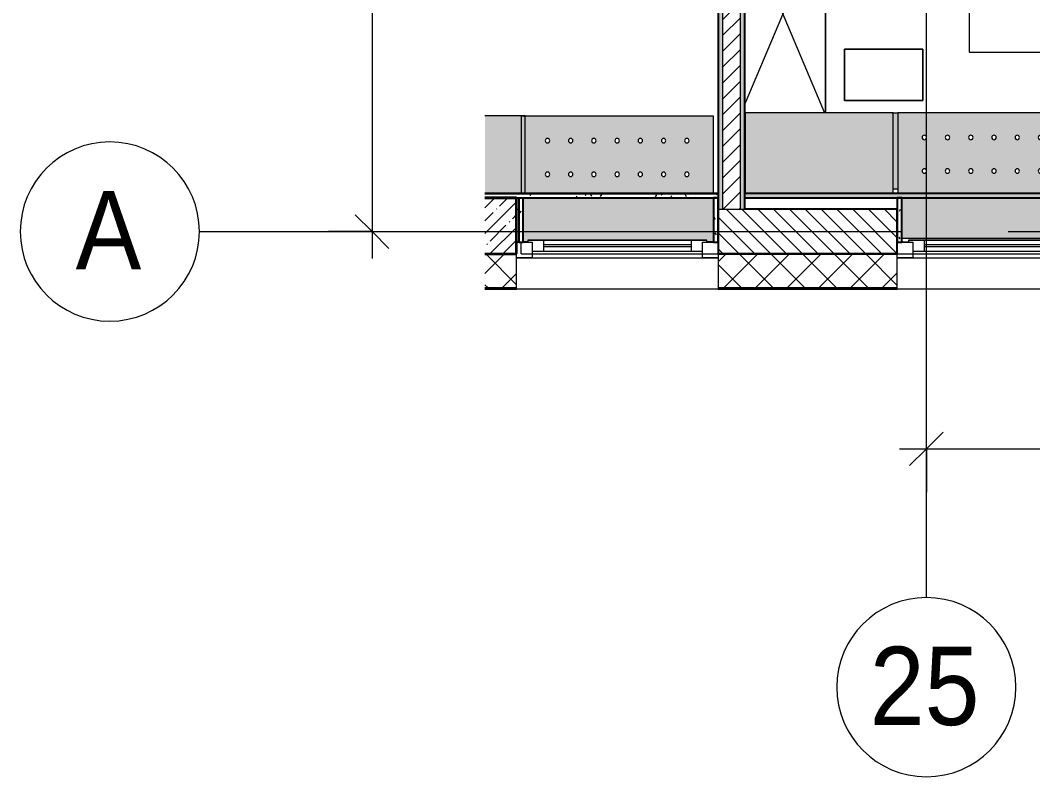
# Model space of a CAD drawing. Header units: millimetres. Extents: x 88814 to 144585, y -2434 to 12280.
# Drawn here: x 88814 to 93335, y -2434 to 943 of the extents above; entities that cross this region are included whole.
import ezdxf

# ---------------------------------------------------------------- set-up
doc = ezdxf.new("R2010")
doc.units = ezdxf.units.MM
doc.linetypes.add('Осевая', pattern=[3175, 635, -476.25, 1587.5, -476.25])
for name, color, linetype, lineweight in [('A-ANNO-DIMS', 7, 'Continuous', 9), ('A-ANNO-DIMS-100', 7, 'Continuous', 9), ('A-GLAZ', 7, 'Continuous', 9), ('A-GLAZ-1', 7, 'Continuous', 13), ('A-WALL', 7, 'Continuous', 9), ('I-WALL', 7, 'Continuous', 9), ('Знаки', 7, 'Continuous', 9), ('Оси', 7, 'Continuous', 9), ('Оси-1', 7, 'Continuous', 20), ('Оси-2', 7, 'Осевая', 9)]:
    doc.layers.add(name, color=color, linetype=linetype, lineweight=lineweight)
for name, color, linetype, lineweight, true_color in [('A-WALL-1', 7, 'Continuous', 25, 0x3c3c3c), ('A-WALL-2', 7, 'Continuous', 35, 0x3c3c3c), ('A-WALL-3', 7, 'Continuous', 13, 0x3c3c3c), ('A-WALL-FNSH-1', 7, 'Continuous', 13, 0x3c3c3c), ('A-WALL-FNSH-2', 7, 'Continuous', 9, 0x3c3c3c), ('I-FURN-1', 7, 'Continuous', 9, 0xf0f0f0)]:
    doc.layers.add(name, color=color, linetype=linetype, lineweight=lineweight, true_color=true_color)
doc.styles.add('Arial', font='arial.ttf', dxfattribs={"width": 0.9, "height": 350})
doc.styles.add('ISOCPEUR', font='isocpeur.ttf', dxfattribs={"width": 0.9, "height": 250})
doc.dimstyles.new('ISO-2_5_0_9К_БОЛЬШОЙ', dxfattribs={"dimscale": 304.8, "dimtxt": 248.995294, "dimasz": 0.492126, "dimexe": 0.393701, "dimexo": 0.984252, "dimgap": 0, "dimtad": 1, "dimdec": 0, "dimrnd": 10, "dimzin": 0, "dimdsep": 46, "dimtxsty": 'ISOCPEUR', "dimblk1": 'OBLIQUE', "dimblk2": 'OBLIQUE', "dimsah": 1, "dimcen": 0.09, "dimdle": 0.393701, "dimazin": 0, "dimtfac": 1, "dimtdec": 4, "dimtix": 1, "dimtmove": 0, "dimatfit": 3, "dimfxl": 1, "dimtvp": 1, "dimtolj": 1, "dimtzin": 0, "dimarcsym": 2})
pattern_1 = [(0, (0, 0), (121.92, 30.48), [10.058, -81.382, 10.058, -81.382, -487.68]), (0, (0, 0), (121.92, 30.48), [-182.88, 10.058, -172.822, 10.058, -81.382, -213.36]), (0, (0, 0), (121.92, 30.48), [-457.2, 10.058, -50.902, 10.058, -142.342]), (120, (45.72, 15.24), (-87.356454, 90.345817), [10.058, -81.382, 10.058, -81.382, -487.68]), (120, (45.72, 15.24), (-87.356454, 90.345817), [-182.88, 10.058, -172.822, 10.058, -81.382, -213.36]), (120, (45.72, 15.24), (-87.356454, 90.345817), [-457.2, 10.058, -50.902, 10.058, -142.342]), (240, (60.96, 76.2), (-34.563546, -120.825817), [10.058, -81.382, 10.058, -81.382, -487.68]), (240, (60.96, 76.2), (-34.563546, -120.825817), [-182.88, 10.058, -172.822, 10.058, -81.382, -213.36]), (240, (60.96, 76.2), (-34.563546, -120.825817), [-457.2, 10.058, -50.902, 10.058, -142.342])]

# ---------------------------------------------------------------- blocks, each defined once
blk = doc.blocks.new('120_Окно_СКБ_1Ст - 120_Окно_СКБ_1Ст 900х2500_h_ с форточкой-22876038-План разверток пом_3_25_ Этаж 3')
at = {"layer": 'A-GLAZ'}
for p, q in [((450, -57), (-450, -57)), ((-430, -127), (-400, -127)), ((-330, -107), (330, -107)), ((330, -117), (-330, -117)), ((400, -127), (420, -127)), ((440, -127), (450, -127))]:
    blk.add_line(p, q, dxfattribs=at)
at = {"layer": 'A-GLAZ-1'}
for p, q in [((-450, -127), (-450, -57)), ((-450, -57), (-380, -57)), ((-380, -57), (-380, -127)), ((380, -87), (-380, -87)), ((-380, -87), (-380, -127)), ((-330, -137), (-330, -87)), ((330, -137), (330, -87)), ((380, -127), (380, -57)), ((380, -57), (450, -57)), ((380, -127), (380, -87)), ((450, -57), (450, -127)), ((-380, -127), (-450, -127)), ((-380, -127), (-400, -127)), ((-400, -127), (-400, -137)), ((450, -127), (380, -127)), ((400, -127), (380, -127)), ((400, -137), (400, -127)), ((-400, -137), (400, -137)), ((400, -137), (-400, -137))]:
    blk.add_line(p, q, dxfattribs=at)
blk = doc.blocks.new('120_Окно_СКБ_1Ст - 120_Окно_СКБ_1Ст 900х2500_h_ с форточкой-V2-План разверток пом_3_25_ Этаж 3')
at = {"layer": 'A-GLAZ'}
for p, q in [((450, -57), (-450, -57)), ((-430, -127), (-400, -127)), ((-330, -107), (330, -107)), ((330, -117), (-330, -117)), ((400, -127), (430, -127))]:
    blk.add_line(p, q, dxfattribs=at)
at = {"layer": 'A-GLAZ-1'}
for p, q in [((-450, -127), (-450, -57)), ((-450, -57), (-380, -57)), ((-380, -57), (-380, -127)), ((380, -87), (-380, -87)), ((-380, -87), (-380, -127)), ((-330, -137), (-330, -87)), ((330, -137), (330, -87)), ((380, -127), (380, -57)), ((380, -57), (450, -57)), ((380, -127), (380, -87)), ((450, -57), (450, -127)), ((-380, -127), (-450, -127)), ((-380, -127), (-400, -127)), ((-400, -127), (-400, -137)), ((450, -127), (380, -127)), ((400, -127), (380, -127)), ((400, -137), (400, -127)), ((-400, -137), (400, -137)), ((400, -137), (-400, -137))]:
    blk.add_line(p, q, dxfattribs=at)
blk = doc.blocks.new('Стол базовый прямоугольный - 1_288-25474731-План разверток пом_3_25_ Этаж 3')
at = {"layer": 'I-FURN-1'}
for p, q in [((500, 300), (-500, 300)), ((-500, 300), (-500, -300)), ((500, -300), (500, 300)), ((-500, -300), (500, -300))]:
    blk.add_line(p, q, dxfattribs=at)
blk = doc.blocks.new('Шкаф параметрический - 1_286-V10-План разверток пом_3_25_ Этаж 3')
at = {"layer": 'I-FURN-1'}
for p, q in [((0, 380), (851.2, 20.6)), ((890.6, 380), (0, 380)), ((0, 380), (0, 20.6)), ((0, 20.6), (0, 380)), ((0, 380), (890.6, 380)), ((48.8, 20.6), (890.6, 376))]:
    blk.add_line(p, q, dxfattribs=at)
blk = doc.blocks.new('Зашивка радиатора_ с перфорацией М1_1 - Зашивка радиатора_ с перфорацией М1_1-31131234-План разверток пом_3_25_ Этаж 3')
at = {"layer": 'Знаки'}
blk.add_hatch(color=256, dxfattribs=at).paths.add_polyline_path([(400, 380), (400, 374), (-400, 374), (-400, 380), (-430, 380), (-430, 186), (420, 186), (420, 380)])
h = blk.add_hatch(color=256, dxfattribs=at)
h.paths.add_polyline_path([(430.2, 166), (-430, 166), (-430, -179.9), (430.2, -179.9), (430.2, -27.8)])
h.paths.add_polyline_path([(208.5, 90.4), (213.5, 89), (217.2, 85.4), (218.5, 80.4), (217.2, 75.4), (213.5, 71.7), (208.5, 70.4), (203.5, 71.7), (199.8, 75.4), (198.5, 80.4), (199.8, 85.4), (203.5, 89), (205.9, 90)])
h.paths.add_polyline_path([(104.7, 90.4), (109.7, 89), (113.4, 85.4), (114.7, 80.4), (113.4, 75.4), (109.7, 71.7), (104.7, 70.4), (99.7, 71.7), (96.1, 75.4), (94.7, 80.4), (96.1, 85.4), (99.7, 89), (102.2, 90)])
h.paths.add_polyline_path([(-206.5, 90.4), (-201.5, 89), (-197.8, 85.4), (-196.5, 80.4), (-197.8, 75.4), (-201.5, 71.7), (-206.5, 70.4), (-211.5, 71.7), (-215.2, 75.4), (-216.5, 80.4), (-215.2, 85.4), (-211.5, 89), (-209.1, 90)])
h.paths.add_polyline_path([(312.2, 90.4), (317.2, 89), (320.9, 85.4), (322.2, 80.4), (320.9, 75.4), (317.2, 71.7), (312.2, 70.4), (307.2, 71.7), (303.6, 75.4), (302.2, 80.4), (303.6, 85.4), (307.2, 89), (309.7, 90)])
h.paths.add_polyline_path([(-102.8, 90.4), (-97.8, 89), (-94.1, 85.4), (-92.8, 80.4), (-94.1, 75.4), (-97.8, 71.7), (-102.8, 70.4), (-107.8, 71.7), (-111.4, 75.4), (-112.8, 80.4), (-111.4, 85.4), (-107.8, 89), (-105.3, 90)])
h.paths.add_polyline_path([(-310.3, 90.4), (-305.3, 89), (-301.6, 85.4), (-300.3, 80.4), (-301.6, 75.4), (-305.3, 71.7), (-310.3, 70.4), (-315.3, 71.7), (-318.9, 75.4), (-320.3, 80.4), (-318.9, 85.4), (-315.3, 89), (-312.8, 90)])
h.paths.add_polyline_path([(1, 90.4), (6, 89), (9.7, 85.4), (11, 80.4), (9.7, 75.4), (6, 71.7), (1, 70.4), (-4, 71.7), (-7.7, 75.4), (-9, 80.4), (-7.7, 85.4), (-4, 89), (-1.6, 90)])
h.paths.add_polyline_path([(1, -59.6), (6, -61), (9.7, -64.6), (11, -69.6), (9.7, -74.6), (6, -78.3), (1, -79.6), (-4, -78.3), (-7.7, -74.6), (-9, -69.6), (-7.7, -64.6), (-4, -61), (0, -59.8)])
h.paths.add_polyline_path([(312.2, -59.6), (317.2, -61), (320.9, -64.6), (322.2, -69.6), (320.9, -74.6), (317.2, -78.3), (312.2, -79.6), (307.2, -78.3), (303.6, -74.6), (302.2, -69.6), (303.6, -64.6), (307.2, -61), (309.7, -60)])
h.paths.add_polyline_path([(104.7, -59.6), (109.7, -61), (113.4, -64.6), (114.7, -69.6), (113.4, -74.6), (109.7, -78.3), (104.7, -79.6), (99.7, -78.3), (96.1, -74.6), (94.7, -69.6), (96.1, -64.6), (99.7, -61), (102.2, -60)])
h.paths.add_polyline_path([(-206.5, -59.6), (-201.5, -61), (-197.8, -64.6), (-196.5, -69.6), (-197.8, -74.6), (-201.5, -78.3), (-206.5, -79.6), (-211.5, -78.3), (-215.2, -74.6), (-216.5, -69.6), (-215.2, -64.6), (-211.3, -60.9), (-209.1, -60)])
h.paths.add_polyline_path([(-102.8, -59.6), (-97.8, -61), (-94.1, -64.6), (-92.8, -69.6), (-94.1, -74.6), (-97.8, -78.3), (-102.8, -79.6), (-107.8, -78.3), (-111.4, -74.6), (-112.8, -69.6), (-111.4, -64.6), (-107.8, -61), (-105.3, -60)])
h.paths.add_polyline_path([(-310.3, -59.6), (-305.3, -61), (-301.6, -64.6), (-300.3, -69.6), (-301.6, -74.6), (-305.3, -78.3), (-310.3, -79.6), (-315.3, -78.3), (-318.9, -74.6), (-320.3, -69.6), (-318.9, -64.6), (-315.3, -61), (-312.8, -60)])
h.paths.add_polyline_path([(208.5, -59.6), (213.5, -61), (217.2, -64.6), (218.5, -69.6), (217.2, -74.6), (213.5, -78.3), (208.5, -79.6), (203.5, -78.3), (199.8, -74.6), (198.5, -69.6), (199.8, -64.6), (203.5, -61), (205.9, -60)])
for p, q in [((-400, 380), (-430, 380)), ((420, 380), (400, 380)), ((-430, 166), (-430, -179.9)), ((430.2, -179.9), (430.2, 166)), ((-430, -179.9), (430.2, -179.9))]:
    blk.add_line(p, q, dxfattribs=at)
for centre, start, end in [((-310.3, 80.4), 180, 0), ((-310.3, 80.4), 0, 180), ((-206.5, 80.4), 0, 180), ((-206.5, 80.4), 180, 360), ((-102.8, 80.4), 0, 180), ((-102.8, 80.4), 180, 0), ((1, 80.4), 0, 180), ((1, 80.4), 180, 0), ((104.7, 80.4), 0, 180), ((104.7, 80.4), 180, 360), ((208.5, 80.4), 0, 180), ((208.5, 80.4), 180, 0), ((312.2, 80.4), 0, 180), ((312.2, 80.4), 180, 0), ((-310.3, -69.6), 0, 180), ((-310.3, -69.6), 180, 0), ((-206.5, -69.6), 0, 180), ((-206.5, -69.6), 180, 0), ((-102.8, -69.6), 0, 180), ((-102.8, -69.6), 180, 0), ((1, -69.6), 0, 180), ((1, -69.6), 180, 0), ((104.7, -69.6), 0, 180), ((104.7, -69.6), 180, 0), ((208.5, -69.6), 0, 180), ((208.5, -69.6), 180, 0), ((312.2, -69.6), 0, 180), ((312.2, -69.6), 180, 0)]:
    blk.add_arc(centre, 10, start, end, dxfattribs=at)
blk = doc.blocks.new('Зашивка_ торцевая панель - Зашивка_ торцевая панель Т2-31135790-План разверток пом_3_25_ Этаж 3')
at = {"layer": 'Знаки'}
blk.add_hatch(color=256, dxfattribs=at).paths.add_polyline_path([(-406, 178.6), (-406, 180), (-411.8, 179.9), (-411.8, 178.6)])
for p, q in [((-430, 180), (-406, 180)), ((-406, 180), (-406, 178.6))]:
    blk.add_line(p, q, dxfattribs=at)
blk = doc.blocks.new('Зашивка радиатора_ с перфорацией М1_1 - Зашивка радиатора_ с перфорацией М1_1-V20-План разверток пом_3_25_ Этаж 3')
at = {"layer": 'Знаки'}
h = blk.add_hatch(color=256, dxfattribs=at)
h.paths.add_polyline_path([(246.3, 380), (-430, 380), (-429.8, 200.5), (413, 200.5), (413, 380)])
h.paths.add_polyline_path([(-430, 180.5), (-429.8, 180), (-429.8, 180.5)])
h = blk.add_hatch(color=256, dxfattribs=at)
h.paths.add_polyline_path([(415.3, 180), (-430, 180), (-429.8, -179.9), (430.2, -179.9), (430.2, 180)])
h.paths.add_polyline_path([(-310.3, 90.4), (-305.3, 89), (-301.6, 85.4), (-300.3, 80.4), (-301.6, 75.4), (-305.3, 71.7), (-310.3, 70.4), (-315.3, 71.7), (-318.9, 75.4), (-320.3, 80.4), (-318.9, 85.4), (-315.3, 89), (-312.8, 90)])
h.paths.add_polyline_path([(1, 90.4), (6, 89), (9.7, 85.4), (11, 80.4), (9.7, 75.4), (6, 71.7), (1, 70.4), (-4, 71.7), (-7.7, 75.4), (-9, 80.4), (-7.3, 85.9), (-4, 89), (-1.6, 90)])
h.paths.add_polyline_path([(312.2, 90.4), (317.2, 89), (320.9, 85.4), (322.2, 80.4), (320.9, 75.4), (317.2, 71.7), (312.2, 70.4), (307.2, 71.7), (303.6, 75.4), (302.2, 80.4), (303.6, 85.4), (307.2, 89), (309.7, 90)])
h.paths.add_polyline_path([(-102.8, 90.4), (-97.8, 89), (-94.1, 85.4), (-92.8, 80.4), (-94.1, 75.4), (-97.8, 71.7), (-102.8, 70.4), (-107.8, 71.7), (-111.4, 75.4), (-112.8, 80.4), (-111.4, 85.4), (-107.8, 89), (-105.3, 90)])
h.paths.add_polyline_path([(208.5, 90.4), (213.5, 89), (217.2, 85.4), (218.5, 80.4), (217.2, 75.4), (213.5, 71.7), (208.5, 70.4), (203.5, 71.7), (199.8, 75.4), (198.5, 80.4), (199.8, 85.4), (204, 89.2), (205.9, 90)])
h.paths.add_polyline_path([(104.7, 90.4), (109.7, 89), (113.4, 85.4), (114.7, 80.4), (113.4, 75.4), (109.7, 71.7), (104.7, 70.4), (99.7, 71.7), (96.1, 75.4), (94.7, 80.4), (96.1, 85.4), (99.7, 89), (102.2, 90)])
h.paths.add_polyline_path([(-206.5, 90.4), (-201.5, 89), (-197.8, 85.4), (-196.5, 80.4), (-197.8, 75.4), (-201.5, 71.7), (-206.5, 70.4), (-211.5, 71.7), (-215.2, 75.4), (-216.5, 80.4), (-215.2, 85.4), (-211.5, 89), (-209.1, 90)])
h.paths.add_polyline_path([(1, -59.6), (6, -61), (9.7, -64.6), (11, -69.6), (9.7, -74.6), (6, -78.3), (1, -79.6), (-4, -78.3), (-7.7, -74.6), (-9, -69.6), (-7.3, -64.1), (-4, -61), (-1.6, -60)])
h.paths.add_polyline_path([(208.5, -59.6), (213.5, -61), (217.2, -64.6), (218.5, -69.6), (217.2, -74.6), (213.5, -78.3), (208.5, -79.6), (203.5, -78.3), (199.8, -74.6), (198.5, -69.6), (199.8, -64.6), (203.5, -61), (205.9, -60)])
h.paths.add_polyline_path([(-206.5, -59.6), (-201.5, -61), (-197.8, -64.6), (-196.5, -69.6), (-197.8, -74.6), (-201.5, -78.3), (-206.5, -79.6), (-211.5, -78.3), (-215.2, -74.6), (-216.5, -69.6), (-215.2, -64.6), (-211.5, -61), (-209.1, -60)])
h.paths.add_polyline_path([(-102.8, -59.6), (-97.8, -61), (-94.1, -64.6), (-92.8, -69.6), (-94.1, -74.6), (-97.8, -78.3), (-102.8, -79.6), (-107.8, -78.3), (-111.4, -74.6), (-112.8, -69.6), (-111.4, -64.6), (-107.8, -61), (-105.3, -60)])
h.paths.add_polyline_path([(312.2, -59.6), (317.2, -61), (320.9, -64.6), (322.2, -69.6), (320.9, -74.6), (317.2, -78.3), (312.2, -79.6), (307.2, -78.3), (303.6, -74.6), (302.2, -69.6), (303.6, -64.6), (307.2, -61), (309.7, -60)])
h.paths.add_polyline_path([(104.7, -59.6), (109.7, -61), (113.4, -64.6), (114.7, -69.6), (113.4, -74.6), (109.7, -78.3), (104.7, -79.6), (99.7, -78.3), (96.1, -74.6), (94.7, -69.6), (96.1, -64.6), (99.7, -61), (102.2, -60)])
h.paths.add_polyline_path([(-310.3, -59.6), (-305.3, -61), (-301.6, -64.6), (-300.3, -69.6), (-301.6, -74.6), (-305.3, -78.3), (-310.3, -79.6), (-315.3, -78.3), (-318.9, -74.6), (-320.3, -69.6), (-318.9, -64.6), (-315.3, -61), (-312.8, -60)])
for p, q in [((413, 380), (-430, 380)), ((-430, 380), (-430, 200.5)), ((-430, 180), (430, 180)), ((430.2, 180), (-430, 180)), ((-430, 180), (-430, -179.9)), ((430.2, -179.9), (430.2, 180)), ((-430, -179.9), (430.2, -179.9))]:
    blk.add_line(p, q, dxfattribs=at)
for centre, start, end in [((-310.3, 80.4), 180, 0), ((-310.3, 80.4), 0, 180), ((-206.5, 80.4), 0, 180), ((-206.5, 80.4), 180, 360), ((-102.8, 80.4), 0, 180), ((-102.8, 80.4), 180, 0), ((1, 80.4), 0, 180), ((1, 80.4), 180, 0), ((104.7, 80.4), 0, 180), ((104.7, 80.4), 180, 360), ((208.5, 80.4), 0, 180), ((208.5, 80.4), 180, 0), ((312.2, 80.4), 0, 180), ((312.2, 80.4), 180, 0), ((-310.3, -69.6), 0, 180), ((-310.3, -69.6), 180, 0), ((-206.5, -69.6), 0, 180), ((-206.5, -69.6), 180, 0), ((-102.8, -69.6), 0, 180), ((-102.8, -69.6), 180, 0), ((1, -69.6), 0, 180), ((1, -69.6), 180, 0), ((104.7, -69.6), 0, 180), ((104.7, -69.6), 180, 0), ((208.5, -69.6), 0, 180), ((208.5, -69.6), 180, 0), ((312.2, -69.6), 0, 180), ((312.2, -69.6), 180, 0)]:
    blk.add_arc(centre, 10, start, end, dxfattribs=at)
blk = doc.blocks.new('Зашивка без перфорации М3 - М3_17-31005486-План разверток пом_3_25_ Этаж 3')
at = {"layer": 'Знаки'}
blk.add_hatch(color=256, dxfattribs=at).paths.add_polyline_path([(40.6, 180), (-430, 180), (-430, -179.9), (230.2, -179.9), (230.2, 180)])
for p, q in [((230.2, 180), (-430, 180)), ((-430, 180), (-430, -179.9)), ((230.2, -179.9), (230.2, 180)), ((-430, -179.9), (230.2, -179.9))]:
    blk.add_line(p, q, dxfattribs=at)
blk = doc.blocks.new('Зашивка_ опоясывающая панель - Зашивка_ опоясывающая панель-31040900-План разверток пом_3_25_ Этаж 3')
at = {"layer": 'Знаки'}
blk.add_hatch(color=256, dxfattribs=at).paths.add_polyline_path([(-426.6, -160), (-406, -160), (-406, 180), (-426.6, 179.9), (-426.6, 13.3)])
for p, q in [((-430, 180), (-406, 180)), ((-406, 180), (-406, -160)), ((-426.6, -160), (-406, -160))]:
    blk.add_line(p, q, dxfattribs=at)
blk = doc.blocks.new('Зашивка без перфорации М3_2_1 - М3_2_17-32617514-План разверток пом_3_25_ Этаж 3')
at = {"layer": 'Знаки'}
blk.add_hatch(color=256, dxfattribs=at).paths.add_polyline_path([(-391.8, 167.4), (-430, 167.4), (-430, -179.9), (-250.2, -179.9), (-250.2, 167.4)])
for p, q in [((-430, 167.4), (-430, -179.9)), ((-430, -179.9), (-250.2, -179.9))]:
    blk.add_line(p, q, dxfattribs=at)
blk = doc.blocks.new('Ось сетки - D8-29747960-План разверток пом_3_25_ Этаж 3')
at = {"layer": 'Оси-1'}
for start, end in [(360, 180), (180, 360)]:
    blk.add_arc((0, 0), 4, start, end, dxfattribs=at)
blk = doc.blocks.new('DIMBLOCK1-План разверток пом_3_25_ Этаж 3')
at = {"layer": 'A-ANNO-DIMS-100'}
for p, q in [((90384.6, 3720), (90384.6, -120)), ((90190.7, 3600), (90504.6, 3600)), ((90384.6, 3600), (90190.7, 3600)), ((90190.7, 0), (90504.6, 0)), ((90384.6, 0), (90190.7, 0))]:
    blk.add_line(p, q, dxfattribs=at)
at = {"layer": 'A-ANNO-DIMS-100', "lineweight": 20}
for p, q in [((90384.6, 3600), (90309.6, 3675)), ((90384.6, 3600), (90459.6, 3525)), ((90384.6, 0), (90309.6, 75)), ((90384.6, 0), (90459.6, -75))]:
    blk.add_line(p, q, dxfattribs=at)
at = {"layer": 'A-ANNO-DIMS-100', "color": 0, "insert": (90058, 1484), "char_height": 250, "width": 758.478, "attachment_point": 1, "rotation": 90, "line_spacing_factor": 1.149209, "style": 'ISOCPEUR'}
blk.add_mtext('3600', dxfattribs=at)
blk = doc.blocks.new('_Oblique')
at = {"color": 0, "linetype": 'ByBlock', "lineweight": -2}
blk.add_line((-0.5, -0.5), (0.5, 0.5), dxfattribs=at)
blk = doc.blocks.new('DIMBLOCK2-План разверток пом_3_25_ Этаж 3')
at = {"layer": 'A-ANNO-DIMS-100'}
for p, q in [((92860, -1164.2), (92860, -850.3)), ((94660, -1164.2), (94660, -850.3)), ((92740, -970.3), (94660, -970.3)), ((92860, -970.3), (92860, -1164.2)), ((94660, -970.3), (94660, -1164.2))]:
    blk.add_line(p, q, dxfattribs=at)
at = {"layer": 'A-ANNO-DIMS-100', "lineweight": 20}
for p, q in [((92860, -970.3), (92935, -895.3)), ((94660, -970.3), (94735, -895.3)), ((92860, -970.3), (92785, -1045.3)), ((94660, -970.3), (94585, -1045.3))]:
    blk.add_line(p, q, dxfattribs=at)
at = {"layer": 'A-ANNO-DIMS-100', "color": 0, "insert": (93465.5, -643.7), "char_height": 250, "width": 706.764, "attachment_point": 1, "line_spacing_factor": 1.149209, "style": 'ISOCPEUR'}
blk.add_mtext('1800', dxfattribs=at)

msp = doc.modelspace()

# ---------------------------------------------------------------- hatches: boundary and pattern name
at = {"layer": 'A-WALL'}
h = msp.add_hatch(dxfattribs=at)
h.set_pattern_fill('FP_1', color=256, style=0, pattern_type=2)
h.set_pattern_definition([(135, (0, 0), (-35.35534, -35.35534), [])])
h.paths.add_polyline_path([(101029.8, -100), (101705.9, -100), (101705.9, 100), (100830, 100), (100830, -100)])
h.paths.add_polyline_path([(98130, -100), (98130, 100), (97080, 100), (97080, -100), (97649.4, -100)])
h.paths.add_polyline_path([(94780, -100), (94780, 100), (93630, 100), (93630, -100), (94268.9, -100)])
h.paths.add_polyline_path([(92730, -100), (92730, 100), (91930, 100), (91930, -100), (92240.6, -100)])
h = msp.add_hatch(dxfattribs=at)
h.set_pattern_fill('FP_4', color=256, style=0, pattern_type=2)
h.set_pattern_definition([(45, (0, 0), (-70.71068, 70.71068), []), (135, (0, 0), (-70.71068, -70.71068), [])])
h.paths.add_polyline_path([(99930, -250), (99930, -100), (99030, -100), (99030, -250), (99677.7, -250)])
h.paths.add_polyline_path([(101705.9, -250), (101705.9, -100), (100830, -100), (100830, -250), (101029.8, -250)])
h.paths.add_polyline_path([(97080, -250), (98130, -250), (98130, -100), (97080, -100)])
h.paths.add_polyline_path([(93630, -250), (94780, -250), (94780, -100), (93630, -100)])
h.paths.add_polyline_path([(90888.4, -250), (91030, -250), (91030, -100), (90888.4, -100), (90888.4, -111.6)])
h.paths.add_polyline_path([(92240.6, -250), (92730, -250), (92730, -100), (91930, -100), (91930, -250)])
at = {"layer": 'I-WALL'}
h = msp.add_hatch(dxfattribs=at)
h.set_pattern_fill('FP_9', color=256, style=0, pattern_type=2)
h.set_pattern_definition(pattern_1)
h.paths.add_polyline_path([(91950, 100), (91950, 3700), (91942, 3700), (91942, 3755), (91930, 3755), (91930, 100)])
h.paths.add_polyline_path([(91942, 5155), (91942, 5210), (91950, 5210), (91950, 6774.2), (91930, 6774.2), (91930, 5155)])
h = msp.add_hatch(dxfattribs=at)
h.set_pattern_fill('FP_2', color=256, style=0, pattern_type=2)
h.set_pattern_definition([(45, (0, 0), (-35.35534, 35.35534), [])])
h.paths.add_polyline_path([(92030, 100), (92029, 3755), (91950, 3755), (91950, 100)])
h.paths.add_polyline_path([(92029, 5155), (92030, 5155), (92030, 6774.2), (91950, 6774.2), (91950, 5155), (92000, 5155)])
h = msp.add_hatch(dxfattribs=at)
h.set_pattern_fill('FP_9', color=256, style=0, pattern_type=2)
h.set_pattern_definition(pattern_1)
h.paths.add_polyline_path([(92050, 100), (92050, 3755), (92038, 3755), (92038, 3700), (92030, 3700), (92030, 100)])
h.paths.add_polyline_path([(92038, 5155), (92050, 5155), (92050, 6600), (92030, 6600), (92030.8, 5210), (92038, 5210), (92038, 5168.3)])
h = msp.add_hatch(dxfattribs=at)
h.set_pattern_fill('FP_9', color=256, style=0, pattern_type=2)
h.set_pattern_definition(pattern_1)
h.paths.add_polyline_path([(91902.6, 150), (91930, 150), (91929, 170), (90888.4, 170), (90888.4, 150), (91733.5, 150)])
h = msp.add_hatch(dxfattribs=at)
h.set_pattern_fill('FP_3', color=256, style=0, pattern_type=2)
h.set_pattern_definition([(45, (0, 0), (-57.024626, 57.024626), []), (45, (57.025, 0), (-57.024626, 57.024626), [100.806, -20.161, 3.353, -16.808])])
h.paths.add_polyline_path([(91030, -100), (91030, 150), (90888.4, 150), (90888.4, -100)])
h = msp.add_hatch(dxfattribs=at)
h.set_pattern_fill('FP_9', color=256, style=0, pattern_type=2)
h.set_pattern_definition(pattern_1)
h.paths.add_polyline_path([(91060, -48), (91060, 150), (91040, 150), (91040, -48)])
h = msp.add_hatch(dxfattribs=at)
h.set_pattern_fill('FP_9', color=256, style=0, pattern_type=2)
h.set_pattern_definition(pattern_1)
h.paths.add_polyline_path([(91930, -48), (91930, 149.8), (91910, 149.8), (91910, -48)])
h = msp.add_hatch(dxfattribs=at)
h.set_pattern_fill('FP_9', color=256, style=0, pattern_type=2)
h.set_pattern_definition(pattern_1)
h.paths.add_polyline_path([(100860.8, 150), (101705.9, 150), (101705.9, 170), (92050, 170), (92051, 150), (100691.8, 150)])
h = msp.add_hatch(dxfattribs=at)
h.set_pattern_fill('FP_9', color=256, style=0, pattern_type=2)
h.set_pattern_definition(pattern_1)
h.paths.add_polyline_path([(92730, -48), (92750, -48), (92750, 150), (92730, 150), (92730, 142.7)])

# ---------------------------------------------------------------- linework, layer by layer
at = {"layer": 'A-WALL'}
for p, q in [((91950, 3700), (91950, 100)), ((92030, 100), (92030, 3700)), ((91030, 100), (91040, 100)), ((91930, 100), (92050, 100)), ((91050.5, -100), (91050.5, -100)), ((91050.5, -100), (91930, -100)), ((92730, -100), (93630, -100)), ((90888.4, -250), (91030, -250)), ((91930, -258), (91030, -258)), ((91930, -250), (92730, -250)), ((93630, -258), (92730, -258))]:
    msp.add_line(p, q, dxfattribs=at)
at = {"layer": 'A-WALL-1'}
for p, q in [((91930, 3755), (91930, 100)), ((92050, 100), (92050, 3755)), ((90888.4, 170), (91930, 170)), ((91030, 150), (91930, 150)), ((91040, 150), (91040, -48)), ((91060, -48), (91060, 150)), ((91930, 149.8), (91910, 149.8)), ((91910, 149.8), (91910, -48)), ((91930, -48), (91930, 149.8)), ((101705.9, 170), (92050, 170)), ((92050, 150), (101705.9, 150)), ((92750, 150), (92730, 150)), ((92730, 150), (92730, -48)), ((92750, -48), (92750, 150)), ((91930, 100), (91930, -100)), ((92730, 100), (92050, 100)), ((92730, -100), (92730, 100)), ((91040, -48), (91060, -48)), ((91910, -48), (91930, -48)), ((92730, -48), (92750, -48)), ((91930, -100), (92730, -100)), ((92730, -100), (91930, -100))]:
    msp.add_line(p, q, dxfattribs=at)
at = {"layer": 'A-WALL-2'}
for p, q in [((91030, 150), (90888.4, 150)), ((90888.4, 150), (91030, 150)), ((91030, -100), (91030, 150)), ((90888.4, -100), (91030, -100))]:
    msp.add_line(p, q, dxfattribs=at)
at = {"layer": 'A-WALL-3'}
for p, q in [((91030, -100), (90888.4, -100)), ((91030, -250), (91030, -100)), ((91930, -100), (91930, -250)), ((92730, -250), (92730, -100))]:
    msp.add_line(p, q, dxfattribs=at)
at = {"layer": 'A-WALL-FNSH-1'}
for p, q in [((91929, 3755), (91929, 171)), ((92051, 171), (92051, 3755)), ((91929, 171), (90888.4, 171)), ((91061, -48), (91061, 150)), ((91910, 149.8), (91909, 149.8)), ((91909, 149.8), (91909, -48)), ((92730, 171), (92051, 171)), ((92051, 100), (92051, 150)), ((92730, 170), (92730, 171)), ((92751, 150), (92750, 150)), ((92751, -48), (92751, 150)), ((91060, -48), (91061, -48)), ((91909, -48), (91910, -48)), ((92750, -48), (92751, -48)), ((90888.4, -253), (91030, -253)), ((91030, -253), (91030, -250)), ((91930, -250), (91930, -253)), ((91930, -253), (92730, -253)), ((92730, -253), (92730, -250))]:
    msp.add_line(p, q, dxfattribs=at)
at = {"layer": 'A-WALL-FNSH-2'}
for p, q in [((90888.4, -258), (91030, -258)), ((91030, -258), (91030, -253)), ((91930, -253), (91930, -258)), ((91930, -258), (92730, -258)), ((92730, -258), (92730, -253))]:
    msp.add_line(p, q, dxfattribs=at)
at = {"layer": 'I-FURN-1'}
for p, q in [((92844, 815), (92494, 815)), ((92494, 815), (92494, 585)), ((92494, 585), (92494, 815)), ((92494, 815), (92844, 815)), ((92844, 585), (92844, 815)), ((92844, 815), (92844, 585)), ((92494, 585), (92844, 585)), ((92844, 585), (92494, 585))]:
    msp.add_line(p, q, dxfattribs=at)
at = {"layer": 'I-WALL'}
for p, q in [((92730, 171), (92733, 171)), ((91050.5, -100), (91050.5, -48))]:
    msp.add_line(p, q, dxfattribs=at)
at = {"layer": 'Оси'}
for p, q in [((92860, -1634.3), (92860, 865.7)), ((89613.6, 0), (92113.6, 0))]:
    msp.add_line(p, q, dxfattribs=at)
at = {"layer": 'Оси-2'}
for p, q in [((92860, 865.7), (92860, 4274.4)), ((92113.6, 0), (99197.8, 0))]:
    msp.add_line(p, q, dxfattribs=at)

# ---------------------------------------------------------------- block references
at = {"layer": 'A-GLAZ', "rotation": 180}
for name, p in [('120_Окно_СКБ_1Ст - 120_Окно_СКБ_1Ст 900х2500_h_ с форточкой-22876038-План разверток пом_3_25_ Этаж 3', (91480, -175)), ('120_Окно_СКБ_1Ст - 120_Окно_СКБ_1Ст 900х2500_h_ с форточкой-V2-План разверток пом_3_25_ Этаж 3', (93180, -175))]:
    msp.add_blockref(name, p, dxfattribs=at)
at = {"layer": 'I-FURN-1'}
for name, p, rotation in [('Стол базовый прямоугольный - 1_288-25474731-План разверток пом_3_25_ Этаж 3', (93351, 1300.9), 90), ('Шкаф параметрический - 1_286-V10-План разверток пом_3_25_ Этаж 3', (92029.4, 1421), 269.9999999999994)]:
    msp.add_blockref(name, p, dxfattribs=dict(at, rotation=rotation))
at = {"layer": 'Знаки', "rotation": 180}
for name, p in [('Зашивка без перфорации М3_2_1 - М3_2_17-32617514-План разверток пом_3_25_ Этаж 3', (90638.2, 337.4)), ('Зашивка радиатора_ с перфорацией М1_1 - Зашивка радиатора_ с перфорацией М1_1-31131234-План разверток пом_3_25_ Этаж 3', (91480, 336)), ('Зашивка без перфорации М3 - М3_17-31005486-План разверток пом_3_25_ Этаж 3', (92281.2, 350.5)), ('Зашивка радиатора_ с перфорацией М1_1 - Зашивка радиатора_ с перфорацией М1_1-V20-План разверток пом_3_25_ Этаж 3', (93163, 350.5))]:
    msp.add_blockref(name, p, dxfattribs=at)
at = {"layer": 'Знаки'}
for name, p in [('Зашивка_ торцевая панель - Зашивка_ торцевая панель Т2-31135790-План разверток пом_3_25_ Этаж 3', (91480, 337.4)), ('Зашивка_ опоясывающая панель - Зашивка_ опоясывающая панель-31040900-План разверток пом_3_25_ Этаж 3', (93137.8, 350.5))]:
    msp.add_blockref(name, p, dxfattribs=at)
at = {"layer": 'Оси-1', "xscale": 99.99999999999993, "yscale": 99.99999999999993, "zscale": 99.99999999999993, "rotation": 269.9999999999994}
msp.add_blockref('Ось сетки - D8-29747960-План разверток пом_3_25_ Этаж 3', (89213.6, 0), dxfattribs=at)
at = {"layer": 'Оси-1', "xscale": 99.99999999999993, "yscale": 99.99999999999993, "zscale": 99.99999999999993}
msp.add_blockref('Ось сетки - D8-29747960-План разверток пом_3_25_ Этаж 3', (92860, -2034.3), dxfattribs=at)

# ---------------------------------------------------------------- texts
at = {"layer": 'Оси', "char_height": 350, "attachment_point": 1, "style": 'Arial'}
for s, insert, width in [('\\fArial|b0|i0|c204|p34|;\\W.9;А', (89060.8, 181), 360.759), ('25', (92607.4, -1853.6), 606.076)]:
    msp.add_mtext(s, dxfattribs=dict(at, insert=insert, width=width))

# ---------------------------------------------------------------- dimensions: what is measured, and where the dimension line sits
at = {"layer": 'A-ANNO-DIMS'}
dim = msp.add_linear_dim(base=(90384.6, 0), p1=(90490.7, 3600), p2=(90490.7, 0), angle=90, dimstyle='ISO-2_5_0_9К_БОЛЬШОЙ', override={"dimpost": '<>', "dimfxl": 3600}, dxfattribs=at)
dim.commit()
dim.dimension.update_dxf_attribs({"geometry": 'DIMBLOCK1-План разверток пом_3_25_ Этаж 3', "text_midpoint": (90259.6, 1800)})
dim = msp.add_linear_dim(base=(94660, -970.3), p1=(92860, -864.2), p2=(94660, -864.2), dimstyle='ISO-2_5_0_9К_БОЛЬШОЙ', override={"dimpost": '<>', "dimfxl": 1800}, dxfattribs=at)
dim.commit()
dim.dimension.update_dxf_attribs({"geometry": 'DIMBLOCK2-План разверток пом_3_25_ Этаж 3', "text_midpoint": (93760, -845.3)})

doc.saveas('drawing.dxf')
